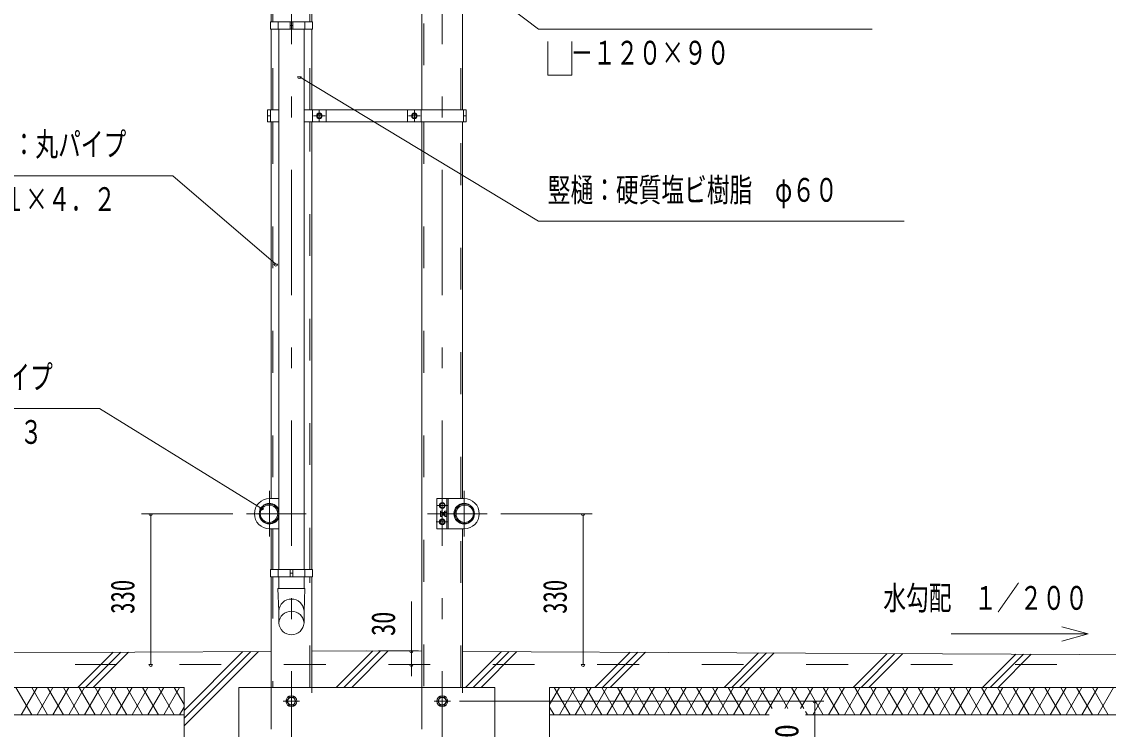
# Model space of a CAD drawing. Units: millimetres, scale not verified. Extents: x -32712 to 32715, y -14700 to 14700.
# Drawn here: x 19897 to 28218, y 1038 to 6454 of the extents above; entities that cross this region are included whole.
import ezdxf
from ezdxf.enums import TextEntityAlignment as Align

# ---------------------------------------------------------------- set-up
doc = ezdxf.new("R2010")
doc.units = ezdxf.units.MM
doc.header["$LTSCALE"] = 80
doc.linetypes.add('USER2', pattern=[10, 4, -6])
doc.linetypes.add('USER3', pattern=[24, 12, -5, 2, -5])
for name, color, linetype, lineweight in [('0-6_2-02BOLD', 7, 'Continuous', 18), ('0-7_2-12HIDDEN', 3, 'USER2', 18), ('0-8_2-22CENTER', 3, 'USER3', 18), ('0-9_2-42THIN', 4, 'Continuous', 18), ('0-A_2-52DIM', 3, 'Continuous', 18), ('0-B_2-62HATCH', 2, 'Continuous', 18)]:
    doc.layers.add(name, color=color, linetype=linetype, lineweight=lineweight)
doc.styles.add('ＭＳ ゴシック', font='')
doc.styles.get('ＭＳ ゴシック').set_extended_font_data('MS Gothic')

msp = doc.modelspace()

# ---------------------------------------------------------------- linework, layer by layer
at = {"layer": '0-6_2-02BOLD'}
for p, q in [((21806.43, 6453.9), (21806.43, 7241.41)), ((22961.44, 5778.4), (22961.44, 7241.41)), ((23273.29, 7241.41), (23273.29, 5778.4)), ((22118.28, 6543.06), (22118.28, 6453.9)), ((21860.5, 6397.9), (21860.5, 6453.9)), ((21951.68, 6453.9), (21951.68, 6397.9)), ((21973.03, 6425.9), (21951.68, 6425.9)), ((21973.03, 6397.9), (21973.03, 6453.9)), ((22064.18, 6453.9), (22064.18, 6397.9)), ((21806.43, 5778.4), (21806.43, 6397.9)), ((21866.1, 2260.9), (21866.1, 6397.9)), ((22058.63, 6397.9), (22058.63, 2260.9)), ((22118.28, 6397.9), (22118.28, 5778.4)), ((21800.84, 5687.41), (21800.84, 5778.4)), ((22123.89, 5778.4), (22123.89, 5687.41)), ((22228.89, 5687.41), (22228.89, 5778.4)), ((22850.83, 5778.4), (22850.83, 5687.41)), ((22955.82, 5687.41), (22955.82, 5778.4)), ((23278.88, 5778.4), (23278.88, 5687.41)), ((21800.84, 5732.91), (21779.49, 5732.91)), ((21806.43, 2803.4), (21806.43, 5687.41)), ((22118.28, 5687.41), (22118.28, 2260.9)), ((22961.44, 1357.9), (22961.44, 5687.41)), ((23273.29, 5687.41), (23273.29, 2803.4)), ((23278.88, 5732.91), (23300.22, 5732.91)), ((21866.1, 2803.4), (21794.36, 2803.4)), ((23152.36, 2803.4), (23152.36, 2572.4)), ((23117.36, 2698.01), (23105.13, 2698.01)), ((23105.13, 2677.8), (23117.36, 2677.8)), ((23134.86, 2698.4), (23117.36, 2698.4)), ((23117.36, 2677.4), (23134.86, 2677.4)), ((23152.36, 2698.01), (23136.63, 2698.01)), ((23136.63, 2677.8), (23152.36, 2677.8)), ((23152.36, 2667.7), (23136.63, 2667.7)), ((23211.16, 2677.4), (23207.31, 2677.4)), ((21794.36, 2572.4), (21866.1, 2572.4)), ((21806.43, 2260.9), (21806.43, 2572.4)), ((23273.28, 2572.4), (23273.29, 1357.9)), ((21860.5, 2204.9), (21860.5, 2260.9)), ((21951.68, 2204.9), (21951.68, 2260.9)), ((21973.03, 2260.9), (21973.03, 2204.9)), ((22064.18, 2260.9), (22064.18, 2204.9)), ((21806.43, 1357.9), (21806.43, 2204.9)), ((21866.08, 2204.9), (21866.08, 2115.78)), ((21951.68, 2232.9), (21973.03, 2232.9)), ((22058.57, 2204.9), (22058.57, 2115.78)), ((22118.28, 2204.9), (22118.28, 1357.9)), ((21806.43, 1634.25), (15504.86, 1602.9)), ((21559.85, 1357.9), (21559.85, 482.9)), ((23939.86, 1357.9), (23939.86, 482.9)), ((23939.86, 1357.9), (29574.86, 1357.9)), ((25619.85, 1147.9), (23939.86, 1147.9))]:
    msp.add_line(p, q, dxfattribs=at)
for points in [[(22123.88, 6453.9), (22123.88, 6397.9), (21800.84, 6397.9), (21800.84, 6453.9)], [(22158.45, 5722.81), (22158.45, 5743.01), (22175.95, 5753.12), (22193.45, 5743.01), (22193.45, 5722.81), (22175.95, 5712.69)], [(22886.26, 5722.81), (22886.26, 5743.01), (22903.76, 5753.12), (22921.27, 5743.01), (22921.27, 5722.81), (22903.76, 5712.69)], [(23134.86, 2740.8), (23117.35, 2730.69), (23099.86, 2740.8), (23099.86, 2761.01), (23117.36, 2771.11), (23134.86, 2761.01)], [(23103.36, 2705.05), (23103.36, 2670.75), (23105.13, 2667.7), (23117.36, 2667.7), (23117.36, 2708.11), (23105.13, 2708.11)], [(23134.86, 2614.8), (23117.35, 2604.69), (23099.86, 2614.8), (23099.86, 2635), (23117.36, 2645.11), (23134.86, 2635)], [(21800.84, 2204.9), (22123.88, 2204.9), (22123.88, 2260.9), (21800.84, 2260.9)], [(21979.53, 1282.65), (21996.71, 1252.9), (21979.53, 1223.15), (21945.18, 1223.15), (21928.01, 1252.9), (21945.18, 1282.65)], [(23134.54, 1282.65), (23100.18, 1282.65), (23083.01, 1252.9), (23100.18, 1223.15), (23134.54, 1223.15), (23151.71, 1252.9)]]:
    msp.add_lwpolyline(points, close=True, dxfattribs=at)
for points in [[(21866.1, 5778.4), (21779.49, 5778.4), (21779.49, 5687.41), (21866.1, 5687.41)], [(22058.63, 5778.4), (23300.22, 5778.4), (23300.22, 5687.41), (22058.63, 5687.41)], [(23285.36, 2803.4), (23075.37, 2803.4), (23075.37, 2572.4), (23285.36, 2572.4)], [(23136.63, 2667.7), (23134.86, 2670.75), (23134.86, 2705.05), (23136.63, 2708.11), (23152.36, 2708.11)], [(23207.31, 2698.4), (23211.16, 2698.4), (23214.65, 2694.9), (23214.65, 2680.9), (23211.16, 2677.41), (23211.16, 2698.4)], [(21866.1, 1851.51), (21866.1, 1941.96), (21859.09, 2115.79), (22065.59, 2115.79)], [(22065.59, 2115.79), (22058.59, 1941.96), (22058.59, 1851.51)], [(15504.86, 1602.9), (15504.86, 1147.9), (21139.86, 1147.9)], [(22118.28, 1635.81), (22539.86, 1637.9), (22961.43, 1635.81)], [(23273.28, 1634.25), (29574.86, 1602.9), (29574.86, 1147.9), (25899.86, 1147.9)], [(21139.86, 482.9), (21139.86, 1357.9), (15504.86, 1357.9)], [(23519.86, 482.9), (23519.86, 1357.9), (21559.85, 1357.9)]]:
    msp.add_lwpolyline(points, dxfattribs=at)
for centre, radius in [((22175.95, 5732.91), 21.88), ((22175.95, 5732.91), 17.15), ((22903.76, 5732.91), 21.88), ((22903.76, 5732.91), 17.15), ((21790.33, 2687.9), 74.72), ((21790.33, 2687.9), 66.67), ((23117.36, 2750.9), 21.88), ((23117.36, 2750.9), 17.15), ((23285.36, 2687.9), 78.75), ((23289.38, 2687.9), 74.72), ((23289.38, 2687.9), 66.67), ((23117.36, 2624.9), 21.88), ((23117.36, 2624.9), 17.15), ((21962.36, 1252.9), 42), ((21962.36, 1252.9), 28.88), ((23117.36, 1252.9), 42), ((23117.36, 1252.9), 28.88)]:
    msp.add_circle(centre, radius, dxfattribs=at)
for centre, radius, start, end in [((21794.36, 2687.9), 115.5, 90, 270), ((21794.36, 2687.9), 78.75, 24.35744, 335.64256), ((23285.36, 2687.9), 115.5, 270, 90), ((23133.14, 2687.91), 29.79, 160.17088, 199.83133), ((23111.47, 2703.06), 8.11, 180, 218.54623), ((23111.47, 2672.75), 8.11, 141.46857, 180), ((23164.64, 2687.9), 29.79, 160.16867, 199.82912), ((23142.97, 2703.06), 8.11, 180, 218.53143), ((23142.97, 2672.75), 8.11, 141.45377, 180), ((21962.36, 1938.53), 96.43, 3.55867, 176.44133), ((21962.36, 1845.52), 96.43, 3.55867, 176.44133), ((21962.36, 1857.5), 96.44, 183.56303, 356.43697)]:
    msp.add_arc(centre, radius, start, end, dxfattribs=at)
at = {"layer": '0-7_2-12HIDDEN'}
for p, q in [((21821.13, 6453.9), (21821.13, 7241.41)), ((22976.14, 7241.41), (22976.14, 5778.4)), ((23258.59, 5778.4), (23258.59, 7241.41)), ((22103.58, 6453.9), (22103.58, 6537.72)), ((21821.13, 5778.4), (21821.13, 6397.9)), ((22103.58, 5778.4), (22103.58, 6397.9)), ((21821.13, 5687.41), (21821.13, 2803.4)), ((22103.58, 2260.9), (22103.58, 5687.41)), ((22976.14, 5687.41), (22976.14, 1357.9)), ((23258.59, 2803.4), (23258.59, 5687.41)), ((23163.56, 2572.4), (23163.56, 2803.4)), ((21821.13, 2572.4), (21821.13, 2260.9)), ((23258.59, 1357.9), (23258.58, 2572.4)), ((21821.13, 2204.9), (21821.13, 1357.9)), ((22103.58, 1357.9), (22103.58, 2204.9)), ((15504.86, 1532.9), (29574.86, 1532.9)), ((21806.43, 1357.9), (21806.43, 517.9))]:
    msp.add_line(p, q, dxfattribs=at)
for points in [[(21806.43, 517.9), (22118.28, 517.9), (22118.28, 1357.9)], [(22961.43, 1357.9), (22961.43, 517.9), (23273.28, 517.9), (23273.28, 1357.9)]]:
    msp.add_lwpolyline(points, dxfattribs=at)
at = {"layer": '0-8_2-22CENTER'}
for p, q in [((21962.36, 7241.41), (21962.36, -1827.1)), ((23117.36, 7241.41), (23117.36, -1827.1)), ((22175.95, 5776.65), (22175.95, 5689.16)), ((22903.76, 5776.65), (22903.76, 5689.16)), ((22132.19, 5732.91), (22219.7, 5732.91)), ((22947.52, 5732.91), (22860.01, 5732.91)), ((21794.36, 2862.9), (21794.36, 2512.9)), ((23285.36, 2512.9), (23285.36, 2862.9)), ((23161.11, 2750.9), (23073.61, 2750.9)), ((22074.36, 2687.9), (21619.36, 2687.9)), ((23460.36, 2687.9), (23005.36, 2687.9)), ((23071.32, 2624.9), (23161.11, 2624.9)), ((22025.36, 1252.9), (21899.36, 1252.9)), ((23180.36, 1252.9), (23054.36, 1252.9))]:
    msp.add_line(p, q, dxfattribs=at)
at = {"layer": '0-9_2-42THIN'}
for p, q in [((23117.36, 2695.6), (23134.86, 2695.6)), ((23134.86, 2680.2), (23117.36, 2680.2)), ((23213.95, 2695.6), (23206.98, 2695.6)), ((23206.98, 2680.2), (23213.95, 2680.2))]:
    msp.add_line(p, q, dxfattribs=at)
at = {"layer": '0-A_2-52DIM'}
for p, q in [((22037.81, 6033), (22009.81, 6033)), ((23855.21, 4926.09), (22023.81, 6033)), ((19094.96, 5275.48), (21054.96, 5275.48)), ((21054.96, 5275.48), (21841.91, 4597.82)), ((23855.21, 4926.09), (26655.22, 4926.09)), ((21855.91, 4597.82), (21827.91, 4597.82)), ((20492.36, 3492.9), (18532.36, 3492.9)), ((21734.03, 2728.79), (20492.35, 3492.9)), ((21514.36, 2687.9), (20814.36, 2687.9)), ((20898.36, 2687.9), (20870.36, 2687.9)), ((20884.36, 2687.9), (20884.36, 1532.9)), ((21748.03, 2728.79), (21720.03, 2728.79)), ((24265.36, 2687.9), (23565.36, 2687.9)), ((24209.36, 2687.9), (24181.36, 2687.9)), ((24195.36, 1532.9), (24195.36, 2687.9)), ((22880.81, 1445.03), (22880.81, 2015.9)), ((27862.44, 1713.33), (28065.28, 1767.69)), ((22936.54, 1637.9), (22629.59, 1637.9)), ((22894.81, 1637.9), (22866.81, 1637.9)), ((20898.36, 1532.9), (20870.36, 1532.9)), ((22894.81, 1532.9), (22866.81, 1532.9)), ((24209.36, 1532.9), (24181.36, 1532.9)), ((26039.86, 1252.9), (23250.36, 1252.9)), ((25983.86, 1252.9), (25955.86, 1252.9)), ((25969.86, 104.9), (25969.86, 1252.9))]:
    msp.add_line(p, q, dxfattribs=at)
for points in [[(26410.22, 6396.09), (23855.21, 6396.09), (22766.66, 7220.38)], [(24109.51, 6303.61), (24109.51, 6046.09), (23925.21, 6046.09), (23925.21, 6303.61)], [(27015.28, 1767.69), (28065.28, 1767.69), (27862.44, 1822.04)]]:
    msp.add_lwpolyline(points, dxfattribs=at)
for centre in [(22023.81, 6033), (21841.91, 4597.82), (20884.36, 2687.9), (21734.03, 2728.79), (24195.36, 2687.9), (22880.81, 1637.9), (20884.36, 1532.9), (22880.81, 1532.9), (24195.36, 1532.9), (25969.86, 1252.9)]:
    msp.add_arc(centre, 14, 180, 0, dxfattribs=at)
at = {"layer": '0-B_2-62HATCH'}
for p, q in [((20325.57, 1357.9), (20595.9, 1628.23)), ((20655.59, 1628.53), (20384.97, 1357.9)), ((20444.36, 1357.9), (20715.28, 1628.83)), ((21139.86, 1063.45), (21710.19, 1633.77)), ((21650.49, 1633.48), (21139.86, 1122.85)), ((21139.86, 1182.24), (21590.79, 1633.18)), ((22305.47, 1357.9), (22585.24, 1637.68)), ((22644.34, 1637.38), (22364.86, 1357.9)), ((22424.26, 1357.9), (22703.45, 1637.09)), ((23570.29, 1632.78), (23295.42, 1357.9)), ((23354.81, 1357.9), (23629.39, 1632.48)), ((23688.5, 1632.19), (23414.21, 1357.9)), ((24285.36, 1357.9), (24555.34, 1627.88)), ((24614.44, 1627.58), (24344.76, 1357.9)), ((24404.16, 1357.9), (24673.54, 1627.29)), ((25275.31, 1357.9), (25540.39, 1622.97)), ((25334.71, 1357.9), (25599.49, 1622.68)), ((25658.59, 1622.39), (25394.11, 1357.9)), ((26265.26, 1357.9), (26525.43, 1618.07)), ((26584.54, 1617.78), (26324.66, 1357.9)), ((26384.06, 1357.9), (26643.64, 1617.49)), ((27255.21, 1357.9), (27510.49, 1613.17)), ((27569.58, 1612.88), (27314.61, 1357.9)), ((27374.01, 1357.9), (27628.69, 1612.59)), ((19973.53, 1147.9), (19852.29, 1357.9)), ((19892.7, 1147.9), (20013.95, 1357.9)), ((19973.53, 1357.9), (20094.78, 1147.9)), ((20135.18, 1357.9), (20013.95, 1147.9)), ((20216.02, 1147.9), (20094.78, 1357.9)), ((20135.19, 1147.9), (20256.43, 1357.9)), ((20216.02, 1357.9), (20337.26, 1147.9)), ((20377.68, 1357.9), (20256.43, 1147.9)), ((20458.5, 1147.9), (20337.26, 1357.9)), ((20377.68, 1147.9), (20498.92, 1357.9)), ((20458.51, 1357.9), (20579.75, 1147.9)), ((20620.16, 1357.9), (20498.92, 1147.9)), ((20700.99, 1147.9), (20579.75, 1357.9)), ((20620.16, 1147.9), (20741.41, 1357.9)), ((20701, 1357.9), (20822.23, 1147.9)), ((20862.65, 1357.9), (20741.41, 1147.9)), ((20943.48, 1147.9), (20822.23, 1357.9)), ((20862.65, 1147.9), (20983.89, 1357.9)), ((20943.48, 1357.9), (21064.72, 1147.9)), ((21105.14, 1357.9), (20983.89, 1147.9)), ((21139.86, 1227.77), (21064.72, 1357.9)), ((23939.86, 1227.79), (24014.99, 1357.9)), ((23974.57, 1357.9), (24095.82, 1147.9)), ((24136.22, 1357.9), (24014.98, 1147.9)), ((24095.82, 1357.9), (24217.05, 1147.9)), ((24136.22, 1147.9), (24257.47, 1357.9)), ((24338.3, 1147.9), (24217.05, 1357.9)), ((24257.47, 1147.9), (24378.71, 1357.9)), ((24338.3, 1357.9), (24459.54, 1147.9)), ((24499.96, 1357.9), (24378.71, 1147.9)), ((24580.79, 1147.9), (24459.54, 1357.9)), ((24499.96, 1147.9), (24621.2, 1357.9)), ((24580.79, 1357.9), (24702.03, 1147.9)), ((24742.45, 1357.9), (24621.2, 1147.9)), ((24823.27, 1147.9), (24702.03, 1357.9)), ((24742.45, 1147.9), (24863.68, 1357.9)), ((24823.27, 1357.9), (24944.51, 1147.9)), ((24984.93, 1357.9), (24863.68, 1147.9)), ((25065.76, 1147.9), (24944.52, 1357.9)), ((24984.93, 1147.9), (25106.17, 1357.9)), ((25065.76, 1357.9), (25187, 1147.9)), ((25227.42, 1357.9), (25106.17, 1147.9)), ((25308.25, 1147.9), (25187, 1357.9)), ((25227.42, 1147.9), (25348.66, 1357.9)), ((25429.49, 1147.9), (25308.25, 1357.9)), ((25469.9, 1357.9), (25348.66, 1147.9)), ((25429.49, 1357.9), (25550.73, 1147.9)), ((25591.15, 1357.9), (25469.9, 1147.9)), ((25644.03, 1196.31), (25550.73, 1357.9)), ((25591.15, 1147.9), (25712.39, 1357.9)), ((25671.98, 1357.9), (25765.27, 1196.31)), ((25740.35, 1196.31), (25833.64, 1357.9)), ((25793.22, 1357.9), (25886.51, 1196.31)), ((25861.58, 1196.31), (25954.88, 1357.9)), ((25914.47, 1357.9), (26035.71, 1147.9)), ((26076.13, 1357.9), (25954.88, 1147.9)), ((26156.95, 1147.9), (26035.71, 1357.9)), ((26076.13, 1147.9), (26197.36, 1357.9)), ((26156.95, 1357.9), (26278.19, 1147.9)), ((26318.61, 1357.9), (26197.36, 1147.9)), ((26399.44, 1147.9), (26278.2, 1357.9)), ((26318.61, 1147.9), (26439.85, 1357.9)), ((26399.44, 1357.9), (26520.68, 1147.9)), ((26561.1, 1357.9), (26439.85, 1147.9)), ((26641.93, 1147.9), (26520.68, 1357.9)), ((26561.1, 1147.9), (26682.34, 1357.9)), ((26641.93, 1357.9), (26763.17, 1147.9)), ((26803.58, 1357.9), (26682.34, 1147.9)), ((26884.41, 1147.9), (26763.18, 1357.9)), ((26803.58, 1147.9), (26924.83, 1357.9)), ((26884.41, 1357.9), (27005.66, 1147.9)), ((27046.07, 1357.9), (26924.83, 1147.9)), ((27126.9, 1147.9), (27005.66, 1357.9)), ((27046.07, 1147.9), (27167.32, 1357.9)), ((27126.9, 1357.9), (27248.14, 1147.9)), ((27288.56, 1357.9), (27167.32, 1147.9)), ((27248.14, 1357.9), (27369.39, 1147.9)), ((27288.56, 1147.9), (27409.81, 1357.9)), ((27490.63, 1147.9), (27369.39, 1357.9)), ((27409.81, 1147.9), (27531.04, 1357.9)), ((27490.63, 1357.9), (27611.88, 1147.9)), ((27652.29, 1357.9), (27531.05, 1147.9)), ((27733.12, 1147.9), (27611.88, 1357.9)), ((27652.29, 1147.9), (27773.53, 1357.9)), ((27733.12, 1357.9), (27854.36, 1147.9)), ((27894.78, 1357.9), (27773.53, 1147.9)), ((27975.61, 1147.9), (27854.37, 1357.9)), ((27894.78, 1147.9), (28016.03, 1357.9)), ((27975.61, 1357.9), (28096.85, 1147.9)), ((28137.26, 1357.9), (28016.02, 1147.9)), ((28096.85, 1357.9), (28218.09, 1147.9)), ((28137.26, 1147.9), (28258.51, 1357.9)), ((21105.14, 1147.9), (21139.86, 1208.04)), ((23974.57, 1147.9), (23939.86, 1208.02)), ((25914.47, 1147.9), (25899.86, 1173.2))]:
    msp.add_line(p, q, dxfattribs=at)

# ---------------------------------------------------------------- texts
at = {"layer": '0-A_2-52DIM', "color": 7, "style": 'ＭＳ ゴシック', "width": 0.7}
for s, p in [('\u3000－１２０×９０', (23925.21, 6070.96)), ('柱・梁：丸パイプ', (19304.96, 5370.36)), ('竪樋：硬質塩ビ樹脂\u3000φ６０', (23925.22, 5020.97)), ('φ８９．１×４．２', (19094.96, 4950.35)), ('車止め：丸パイプ', (18742.36, 3587.78)), ('φ４２．７×２．３', (18532.36, 3167.77)), ('水勾配\u3000１／２００', (26495.13, 1897.56))]:
    msp.add_text(s, height=182.3, dxfattribs=at).set_placement(p, align=Align.BOTTOM_LEFT)
at = {"layer": '0-A_2-52DIM', "color": 7, "style": 'ＭＳ ゴシック'}
for s, width, p in [('330', 0.7, (20814.36, 1921.65)), ('330', 0.7, (24125.36, 1921.65)), ('30', 0.75, (22810.81, 1752.26)), ('170', 0.85, (25899.86, 760.12))]:
    msp.add_text(s, height=182.3, rotation=90, dxfattribs=dict(at, width=width)).set_placement(p, align=Align.BOTTOM_LEFT)

doc.saveas('drawing.dxf')
